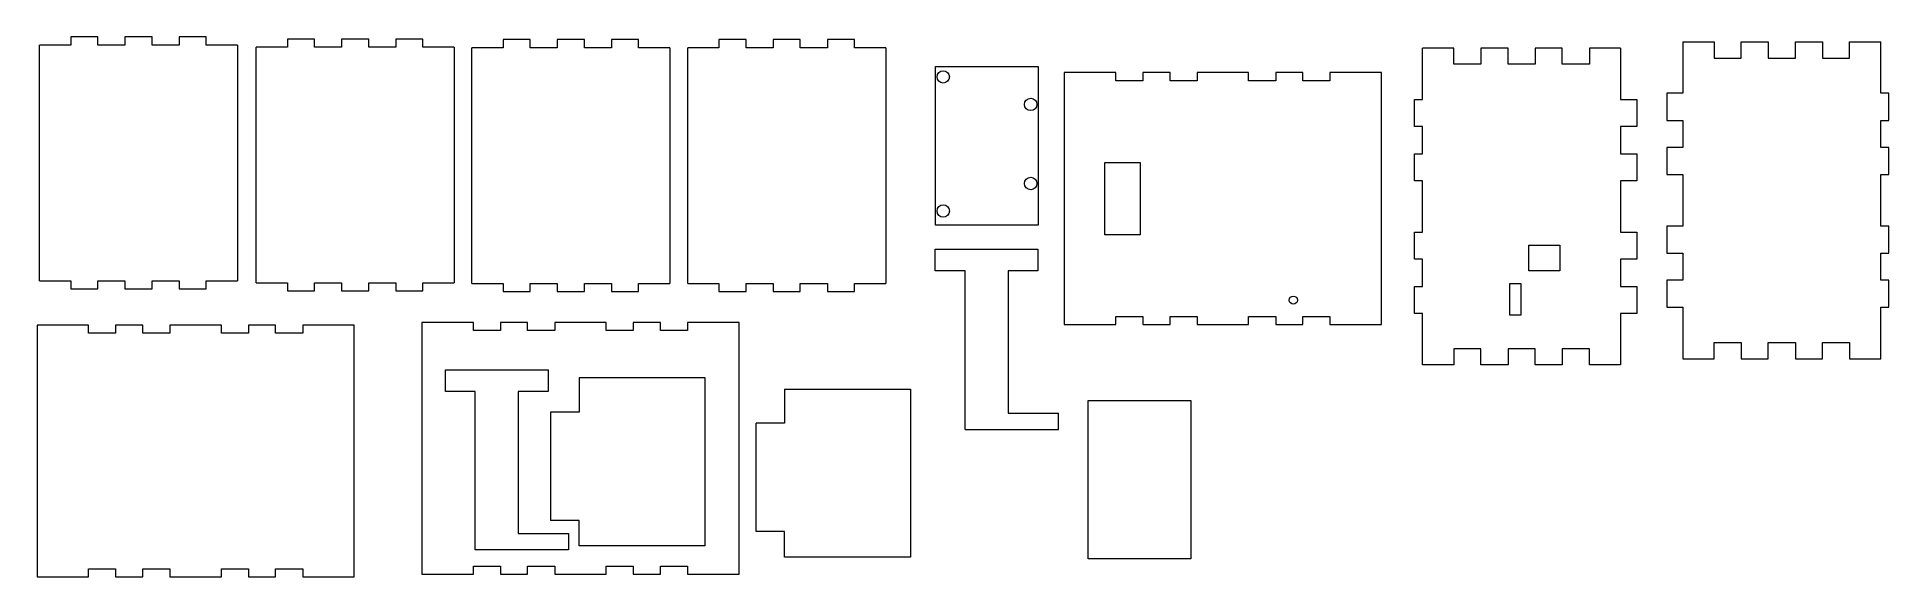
# Model space of a CAD drawing. Extents: x -322 to 361, y -138 to 61.
import ezdxf

# ---------------------------------------------------------------- set-up
doc = ezdxf.new("R2010")
doc.units = 0
doc.header["$MEASUREMENT"] = 0
doc.layers.add('2D', color=7, linetype='CONTINUOUS')

msp = doc.modelspace()

# ---------------------------------------------------------------- linework, layer by layer
at = {"layer": '2D', "color": 1, "lineweight": 0}
for p, q in [((-321.16, -28.64), (-321.16, 58.36)), ((-309.66, 58.36), (-321.16, 58.36)), ((-309.66, 61.36), (-309.66, 58.36)), ((-299.66, 61.36), (-309.66, 61.36)), ((-299.66, 58.36), (-299.66, 61.36)), ((-289.66, 58.36), (-299.66, 58.36)), ((-289.66, 61.36), (-289.66, 58.36)), ((-279.66, 61.36), (-289.66, 61.36)), ((-279.66, 58.36), (-279.66, 61.36)), ((-269.66, 58.36), (-279.66, 58.36)), ((-269.66, 61.36), (-269.66, 58.36)), ((-259.66, 61.36), (-269.66, 61.36)), ((-259.66, 58.36), (-259.66, 61.36)), ((-248.16, 58.36), (-259.66, 58.36)), ((-248.16, 58.36), (-248.16, -28.64)), ((-241.23, -29.41), (-241.23, 57.59)), ((-229.73, 57.59), (-241.23, 57.59)), ((-229.73, 60.59), (-229.73, 57.59)), ((-219.73, 60.59), (-229.73, 60.59)), ((-219.73, 57.59), (-219.73, 60.59)), ((-209.73, 57.59), (-219.73, 57.59)), ((-209.73, 60.59), (-209.73, 57.59)), ((-199.73, 60.59), (-209.73, 60.59)), ((-199.73, 57.59), (-199.73, 60.59)), ((-189.73, 57.59), (-199.73, 57.59)), ((-189.73, 60.59), (-189.73, 57.59)), ((-179.73, 60.59), (-189.73, 60.59)), ((-179.73, 57.59), (-179.73, 60.59)), ((-168.23, 57.59), (-179.73, 57.59)), ((-168.23, 57.59), (-168.23, -29.41)), ((-161.66, -29.59), (-161.66, 57.41)), ((-150.16, 57.41), (-161.66, 57.41)), ((-150.16, 60.41), (-150.16, 57.41)), ((-140.16, 60.41), (-150.16, 60.41)), ((-140.16, 57.41), (-140.16, 60.41)), ((-130.16, 57.41), (-140.16, 57.41)), ((-130.16, 60.41), (-130.16, 57.41)), ((-120.16, 60.41), (-130.16, 60.41)), ((-120.16, 57.41), (-120.16, 60.41)), ((-110.16, 57.41), (-120.16, 57.41)), ((-110.16, 60.41), (-110.16, 57.41)), ((-100.16, 60.41), (-110.16, 60.41)), ((-100.16, 57.41), (-100.16, 60.41)), ((-88.66, 57.41), (-100.16, 57.41)), ((-88.66, 57.41), (-88.66, -29.59)), ((-82.02, -29.59), (-82.02, 57.41)), ((-70.52, 57.41), (-82.02, 57.41)), ((-70.52, 60.41), (-70.52, 57.41)), ((-60.52, 60.41), (-70.52, 60.41)), ((-60.52, 57.41), (-60.52, 60.41)), ((-50.52, 57.41), (-60.52, 57.41)), ((-50.52, 60.41), (-50.52, 57.41)), ((-40.52, 60.41), (-50.52, 60.41)), ((-40.52, 57.41), (-40.52, 60.41)), ((-30.52, 57.41), (-40.52, 57.41)), ((-30.52, 60.41), (-30.52, 57.41)), ((-20.52, 60.41), (-30.52, 60.41)), ((-20.52, 57.41), (-20.52, 60.41)), ((-9.02, 57.41), (-20.52, 57.41)), ((-9.02, 57.41), (-9.02, -29.59)), ((189.05, 38.28), (189.05, 57.28)), ((200.55, 57.28), (189.05, 57.28)), ((200.55, 51.28), (200.55, 57.28)), ((210.55, 57.28), (210.55, 51.28)), ((220.55, 57.28), (210.55, 57.28)), ((220.55, 51.28), (220.55, 57.28)), ((230.55, 57.28), (230.55, 51.28)), ((240.55, 57.28), (230.55, 57.28)), ((240.55, 51.28), (240.55, 57.28)), ((250.55, 57.28), (250.55, 51.28)), ((262.05, 57.28), (250.55, 57.28)), ((262.05, 57.28), (262.05, 38.28)), ((285.08, 59.58), (285.08, 40.58)), ((285.08, 59.58), (296.58, 59.58)), ((296.58, 59.58), (296.58, 53.58)), ((306.58, 59.58), (316.58, 59.58)), ((306.58, 53.58), (306.58, 59.58)), ((316.58, 59.58), (316.58, 53.58)), ((326.58, 59.58), (336.58, 59.58)), ((326.58, 53.58), (326.58, 59.58)), ((336.58, 59.58), (336.58, 53.58)), ((346.58, 59.58), (358.08, 59.58)), ((346.58, 53.58), (346.58, 59.58)), ((358.08, 40.58), (358.08, 59.58)), ((9.41, -8.05), (9.41, 50.48)), ((9.41, 50.48), (47.26, 50.48)), ((47.26, 50.48), (47.26, -8.05)), ((75.87, 48.22), (56.87, 48.22)), ((56.87, 48.22), (56.87, -44.78)), ((75.87, 45.22), (75.87, 48.22)), ((95.87, 48.22), (85.87, 48.22)), ((85.87, 48.22), (85.87, 45.22)), ((95.87, 45.22), (95.87, 48.22)), ((124.87, 48.22), (105.87, 48.22)), ((105.87, 48.22), (105.87, 45.22)), ((124.87, 45.22), (124.87, 48.22)), ((144.87, 48.22), (134.87, 48.22)), ((134.87, 48.22), (134.87, 45.22)), ((144.87, 45.22), (144.87, 48.22)), ((173.87, 48.22), (154.87, 48.22)), ((154.87, 48.22), (154.87, 45.22)), ((173.87, -44.78), (173.87, 48.22)), ((210.55, 51.28), (200.55, 51.28)), ((230.55, 51.28), (220.55, 51.28)), ((250.55, 51.28), (240.55, 51.28)), ((296.58, 53.58), (306.58, 53.58)), ((316.58, 53.58), (326.58, 53.58)), ((336.58, 53.58), (346.58, 53.58)), ((85.87, 45.22), (75.87, 45.22)), ((105.87, 45.22), (95.87, 45.22)), ((134.87, 45.22), (124.87, 45.22)), ((154.87, 45.22), (144.87, 45.22)), ((186.05, 28.28), (186.05, 38.28)), ((186.05, 38.28), (189.05, 38.28)), ((262.05, 38.28), (268.05, 38.28)), ((268.05, 38.28), (268.05, 28.28)), ((285.08, 40.58), (279.08, 40.58)), ((279.08, 40.58), (279.08, 30.58)), ((361.08, 40.58), (358.08, 40.58)), ((361.08, 30.58), (361.08, 40.58)), ((189.05, 28.28), (186.05, 28.28)), ((189.05, 18.28), (189.05, 28.28)), ((268.05, 28.28), (262.05, 28.28)), ((262.05, 28.28), (262.05, 18.28)), ((279.08, 30.58), (285.08, 30.58)), ((285.08, 30.58), (285.08, 20.58)), ((358.08, 20.58), (358.08, 30.58)), ((358.08, 30.58), (361.08, 30.58)), ((285.08, 20.58), (279.08, 20.58)), ((279.08, 20.58), (279.08, 10.58)), ((361.08, 20.58), (358.08, 20.58)), ((361.08, 10.58), (361.08, 20.58)), ((71.87, -11.72), (71.87, 15.05)), ((71.87, 15.05), (84.87, 15.05)), ((84.87, 15.05), (84.87, -11.72)), ((186.05, 8.28), (186.05, 18.28)), ((186.05, 18.28), (189.05, 18.28)), ((262.05, 18.28), (268.05, 18.28)), ((268.05, 18.28), (268.05, 8.28)), ((189.05, 8.28), (186.05, 8.28)), ((189.05, -10.72), (189.05, 8.28)), ((268.05, 8.28), (262.05, 8.28)), ((262.05, 8.28), (262.05, -10.72)), ((279.08, 10.58), (285.08, 10.58)), ((285.08, 10.58), (285.08, -8.42)), ((358.08, -8.42), (358.08, 10.58)), ((358.08, 10.58), (361.08, 10.58)), ((47.26, -8.05), (9.41, -8.05)), ((84.87, -11.72), (71.87, -11.72)), ((186.05, -20.72), (186.05, -10.72)), ((186.05, -10.72), (189.05, -10.72)), ((262.05, -10.72), (268.05, -10.72)), ((268.05, -10.72), (268.05, -20.72)), ((285.08, -8.42), (279.08, -8.42)), ((279.08, -8.42), (279.08, -18.42)), ((361.08, -8.42), (358.08, -8.42)), ((361.08, -18.42), (361.08, -8.42)), ((9.29, -16.98), (47.14, -16.98)), ((9.29, -24.98), (9.29, -16.98)), ((47.14, -16.98), (47.14, -24.98)), ((228.19, -15.49), (239.69, -15.49)), ((228.19, -24.99), (228.19, -15.49)), ((239.69, -15.49), (239.69, -24.99)), ((279.08, -18.42), (285.08, -18.42)), ((285.08, -18.42), (285.08, -28.42)), ((358.08, -28.42), (358.08, -18.42)), ((358.08, -18.42), (361.08, -18.42)), ((20.25, -24.98), (9.29, -24.98)), ((20.25, -83.5), (20.25, -24.98)), ((36.18, -24.98), (36.18, -77.5)), ((47.14, -24.98), (36.18, -24.98)), ((189.05, -20.72), (186.05, -20.72)), ((189.05, -30.72), (189.05, -20.72)), ((239.69, -24.99), (228.19, -24.99)), ((268.05, -20.72), (262.05, -20.72)), ((262.05, -20.72), (262.05, -30.72)), ((-321.16, -28.64), (-309.66, -28.64)), ((-309.66, -28.64), (-309.66, -31.64)), ((-309.66, -31.64), (-299.66, -31.64)), ((-299.66, -28.64), (-289.66, -28.64)), ((-299.66, -31.64), (-299.66, -28.64)), ((-289.66, -28.64), (-289.66, -31.64)), ((-289.66, -31.64), (-279.66, -31.64)), ((-279.66, -28.64), (-269.66, -28.64)), ((-279.66, -31.64), (-279.66, -28.64)), ((-269.66, -28.64), (-269.66, -31.64)), ((-269.66, -31.64), (-259.66, -31.64)), ((-259.66, -28.64), (-248.16, -28.64)), ((-259.66, -31.64), (-259.66, -28.64)), ((-241.23, -29.41), (-229.73, -29.41)), ((-229.73, -29.41), (-229.73, -32.41)), ((-229.73, -32.41), (-219.73, -32.41)), ((-219.73, -29.41), (-209.73, -29.41)), ((-219.73, -32.41), (-219.73, -29.41)), ((-209.73, -29.41), (-209.73, -32.41)), ((-209.73, -32.41), (-199.73, -32.41)), ((-199.73, -29.41), (-189.73, -29.41)), ((-199.73, -32.41), (-199.73, -29.41)), ((-189.73, -29.41), (-189.73, -32.41)), ((-189.73, -32.41), (-179.73, -32.41)), ((-179.73, -29.41), (-168.23, -29.41)), ((-179.73, -32.41), (-179.73, -29.41)), ((-161.66, -29.59), (-150.16, -29.59)), ((-150.16, -29.59), (-150.16, -32.59)), ((-150.16, -32.59), (-140.16, -32.59)), ((-140.16, -29.59), (-130.16, -29.59)), ((-140.16, -32.59), (-140.16, -29.59)), ((-130.16, -29.59), (-130.16, -32.59)), ((-130.16, -32.59), (-120.16, -32.59)), ((-120.16, -29.59), (-110.16, -29.59)), ((-120.16, -32.59), (-120.16, -29.59)), ((-110.16, -29.59), (-110.16, -32.59)), ((-110.16, -32.59), (-100.16, -32.59)), ((-100.16, -29.59), (-88.66, -29.59)), ((-100.16, -32.59), (-100.16, -29.59)), ((-82.02, -29.59), (-70.52, -29.59)), ((-70.52, -29.59), (-70.52, -32.59)), ((-70.52, -32.59), (-60.52, -32.59)), ((-60.52, -29.59), (-50.52, -29.59)), ((-60.52, -32.59), (-60.52, -29.59)), ((-50.52, -29.59), (-50.52, -32.59)), ((-50.52, -32.59), (-40.52, -32.59)), ((-40.52, -29.59), (-30.52, -29.59)), ((-40.52, -32.59), (-40.52, -29.59)), ((-30.52, -29.59), (-30.52, -32.59)), ((-30.52, -32.59), (-20.52, -32.59)), ((-20.52, -29.59), (-9.02, -29.59)), ((-20.52, -32.59), (-20.52, -29.59)), ((186.05, -40.72), (186.05, -30.72)), ((186.05, -30.72), (189.05, -30.72)), ((221.22, -29.7), (225.22, -29.7)), ((221.22, -41.3), (221.22, -29.7)), ((225.22, -29.7), (225.22, -41.3)), ((262.05, -30.72), (268.05, -30.72)), ((268.05, -30.72), (268.05, -40.72)), ((285.08, -28.42), (279.08, -28.42)), ((279.08, -28.42), (279.08, -38.42)), ((361.08, -28.42), (358.08, -28.42)), ((361.08, -38.42), (361.08, -28.42)), ((189.05, -40.72), (186.05, -40.72)), ((189.05, -59.72), (189.05, -40.72)), ((268.05, -40.72), (262.05, -40.72)), ((262.05, -40.72), (262.05, -59.72)), ((279.08, -38.42), (285.08, -38.42)), ((285.08, -38.42), (285.08, -57.42)), ((358.08, -57.42), (358.08, -38.42)), ((358.08, -38.42), (361.08, -38.42)), ((-303.09, -44.99), (-322.09, -44.99)), ((-322.09, -44.99), (-322.09, -137.99)), ((-303.09, -47.99), (-303.09, -44.99)), ((-283.09, -44.99), (-293.09, -44.99)), ((-293.09, -44.99), (-293.09, -47.99)), ((-283.09, -47.99), (-283.09, -44.99)), ((-254.09, -44.99), (-273.09, -44.99)), ((-273.09, -44.99), (-273.09, -47.99)), ((-254.09, -47.99), (-254.09, -44.99)), ((-234.09, -44.99), (-244.09, -44.99)), ((-244.09, -44.99), (-244.09, -47.99)), ((-234.09, -47.99), (-234.09, -44.99)), ((-205.09, -44.99), (-224.09, -44.99)), ((-224.09, -44.99), (-224.09, -47.99)), ((-205.09, -137.99), (-205.09, -44.99)), ((-161.12, -43.99), (-180.12, -43.99)), ((-180.12, -43.99), (-180.12, -136.99)), ((-161.12, -46.99), (-161.12, -43.99)), ((-151.12, -46.99), (-161.12, -46.99)), ((-141.12, -43.99), (-151.12, -43.99)), ((-151.12, -43.99), (-151.12, -46.99)), ((-141.12, -46.99), (-141.12, -43.99)), ((-131.12, -46.99), (-141.12, -46.99)), ((-112.12, -43.99), (-131.12, -43.99)), ((-131.12, -43.99), (-131.12, -46.99)), ((-112.12, -46.99), (-112.12, -43.99)), ((-102.12, -46.99), (-112.12, -46.99)), ((-92.12, -43.99), (-102.12, -43.99)), ((-102.12, -43.99), (-102.12, -46.99)), ((-92.12, -46.99), (-92.12, -43.99)), ((-82.12, -46.99), (-92.12, -46.99)), ((-63.12, -43.99), (-82.12, -43.99)), ((-82.12, -43.99), (-82.12, -46.99)), ((-63.12, -136.99), (-63.12, -43.99)), ((56.87, -44.78), (75.87, -44.78)), ((75.87, -44.78), (75.87, -41.78)), ((75.87, -41.78), (85.87, -41.78)), ((85.87, -41.78), (85.87, -44.78)), ((85.87, -44.78), (95.87, -44.78)), ((95.87, -44.78), (95.87, -41.78)), ((95.87, -41.78), (105.87, -41.78)), ((105.87, -41.78), (105.87, -44.78)), ((105.87, -44.78), (124.87, -44.78)), ((124.87, -44.78), (124.87, -41.78)), ((124.87, -41.78), (134.87, -41.78)), ((134.87, -41.78), (134.87, -44.78)), ((134.87, -44.78), (144.87, -44.78)), ((144.87, -44.78), (144.87, -41.78)), ((144.87, -41.78), (154.87, -41.78)), ((154.87, -41.78), (154.87, -44.78)), ((154.87, -44.78), (173.87, -44.78)), ((225.22, -41.3), (221.22, -41.3)), ((-293.09, -47.99), (-303.09, -47.99)), ((-273.09, -47.99), (-283.09, -47.99)), ((-244.09, -47.99), (-254.09, -47.99)), ((-224.09, -47.99), (-234.09, -47.99)), ((210.55, -53.72), (200.55, -53.72)), ((200.55, -53.72), (200.55, -59.72)), ((210.55, -59.72), (210.55, -53.72)), ((230.55, -53.72), (220.55, -53.72)), ((220.55, -53.72), (220.55, -59.72)), ((230.55, -59.72), (230.55, -53.72)), ((250.55, -53.72), (240.55, -53.72)), ((240.55, -53.72), (240.55, -59.72)), ((250.55, -59.72), (250.55, -53.72)), ((296.58, -57.42), (296.58, -51.42)), ((296.58, -51.42), (306.58, -51.42)), ((306.58, -51.42), (306.58, -57.42)), ((316.58, -57.42), (316.58, -51.42)), ((316.58, -51.42), (326.58, -51.42)), ((326.58, -51.42), (326.58, -57.42)), ((336.58, -57.42), (336.58, -51.42)), ((336.58, -51.42), (346.58, -51.42)), ((346.58, -51.42), (346.58, -57.42)), ((-171.43, -69.47), (-171.43, -61.47)), ((-171.43, -61.47), (-133.58, -61.47)), ((-133.58, -61.47), (-133.58, -69.47)), ((200.55, -59.72), (189.05, -59.72)), ((220.55, -59.72), (210.55, -59.72)), ((240.55, -59.72), (230.55, -59.72)), ((262.05, -59.72), (250.55, -59.72)), ((285.08, -57.42), (296.58, -57.42)), ((306.58, -57.42), (316.58, -57.42)), ((326.58, -57.42), (336.58, -57.42)), ((346.58, -57.42), (358.08, -57.42)), ((-122.12, -64.49), (-122.12, -77.09)), ((-75.62, -64.49), (-122.12, -64.49)), ((-75.62, -126.49), (-75.62, -64.49)), ((-160.47, -69.47), (-171.43, -69.47)), ((-160.47, -127.99), (-160.47, -69.47)), ((-133.58, -69.47), (-144.54, -69.47)), ((-144.54, -69.47), (-144.54, -121.99)), ((-46.31, -68.65), (0.19, -68.65)), ((-46.31, -68.65), (-46.31, -81.25)), ((0.19, -68.65), (0.19, -130.65)), ((65.71, -131.33), (65.71, -72.8)), ((65.71, -72.8), (103.55, -72.8)), ((103.55, -72.8), (103.55, -131.33)), ((-132.62, -77.09), (-132.62, -117.09)), ((-122.12, -77.09), (-132.62, -77.09)), ((-56.81, -121.25), (-56.81, -81.25)), ((-46.31, -81.25), (-56.81, -81.25)), ((36.18, -77.5), (54.68, -77.5)), ((54.68, -83.5), (54.68, -77.5)), ((20.25, -83.5), (54.68, -83.5)), ((-144.54, -121.99), (-126.04, -121.99)), ((-122.12, -117.09), (-132.62, -117.09)), ((-126.04, -121.99), (-126.04, -127.99)), ((-122.12, -126.49), (-122.12, -117.09)), ((-46.31, -121.25), (-56.81, -121.25)), ((-46.31, -130.65), (-46.31, -121.25)), ((-126.04, -127.99), (-160.47, -127.99)), ((-75.62, -126.49), (-122.12, -126.49)), ((-303.09, -137.99), (-303.09, -134.99)), ((-303.09, -134.99), (-293.09, -134.99)), ((-293.09, -134.99), (-293.09, -137.99)), ((-283.09, -137.99), (-283.09, -134.99)), ((-283.09, -134.99), (-273.09, -134.99)), ((-273.09, -134.99), (-273.09, -137.99)), ((-254.09, -137.99), (-254.09, -134.99)), ((-254.09, -134.99), (-244.09, -134.99)), ((-244.09, -134.99), (-244.09, -137.99)), ((-234.09, -137.99), (-234.09, -134.99)), ((-234.09, -134.99), (-224.09, -134.99)), ((-224.09, -134.99), (-224.09, -137.99)), ((-161.12, -136.99), (-161.12, -133.99)), ((-161.12, -133.99), (-151.12, -133.99)), ((-151.12, -133.99), (-151.12, -136.99)), ((-141.12, -136.99), (-141.12, -133.99)), ((-141.12, -133.99), (-131.12, -133.99)), ((-131.12, -133.99), (-131.12, -136.99)), ((-112.12, -136.99), (-112.12, -133.99)), ((-112.12, -133.99), (-102.12, -133.99)), ((-102.12, -133.99), (-102.12, -136.99)), ((-92.12, -136.99), (-92.12, -133.99)), ((-92.12, -133.99), (-82.12, -133.99)), ((-82.12, -133.99), (-82.12, -136.99)), ((0.19, -130.65), (-46.31, -130.65)), ((103.55, -131.33), (65.71, -131.33)), ((-322.09, -137.99), (-303.09, -137.99)), ((-293.09, -137.99), (-283.09, -137.99)), ((-273.09, -137.99), (-254.09, -137.99)), ((-244.09, -137.99), (-234.09, -137.99)), ((-224.09, -137.99), (-205.09, -137.99)), ((-180.12, -136.99), (-161.12, -136.99)), ((-151.12, -136.99), (-141.12, -136.99)), ((-131.12, -136.99), (-112.12, -136.99)), ((-102.12, -136.99), (-92.12, -136.99)), ((-82.12, -136.99), (-63.12, -136.99))]:
    msp.add_line(p, q, dxfattribs=at)
for centre, radius in [((12.21, 46.64), 2.29), ((44.46, 36.48), 2.29), ((44.46, 7.27), 2.29), ((12.21, -2.89), 2.29), ((141.37, -35.78), 1.5)]:
    msp.add_circle(centre, radius, dxfattribs=at)

doc.saveas('drawing.dxf')
